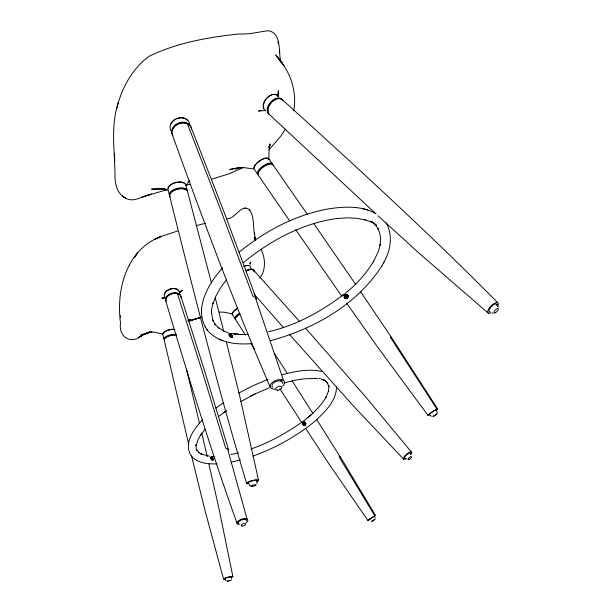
<?xml version="1.0" encoding="UTF-8"?>
<svg xmlns="http://www.w3.org/2000/svg" width="612" height="612" viewBox="0 0 612 612"><rect width="100%" height="100%" fill="white"/><g stroke="black" fill="none" stroke-linecap="round" stroke-linejoin="round"><path stroke-width="0.92" d="M211.454 313.176L211.477 309.917L213.183 302.764L212.869 303.789L215.937 296.093L220.305 288.198L226.639 279.493M210.735 457.394L210.727 457.898A2.693 1.339 53.6 0 0 211.285 459.13L212.272 460.048A2.471 1.232 53.5 0 0 213.114 460.109L213.313 459.069A2.333 1.163 53.5 0 0 212.831 458.006L212.287 457.524M268.867 158.309L269.119 148.41L270.053 143.881L269.005 147.836L270.236 144.524L268.844 146.666M344.327 296.2L344.296 296.95A2.838 2.44 -66.2 0 0 344.984 298.12L346.262 298.342A2.601 2.234 -66.2 0 0 347.371 297.463L347.677 296.017A2.838 2.44 -66.4 0 0 346.981 294.839L345.711 294.632A2.601 2.234 -66.3 0 0 344.602 295.504M256.933 483.526L257.04 480.703M302.726 423.389L302.703 424.093A2.616 2.226 -82.1 0 0 303.3 425.263L304.003 425.577M304.738 422.066L303.98 422.02A2.394 2.043 -82.1 0 0 302.978 422.754L302.863 424.124A2.616 2.226 -82 0 0 303.468 425.286M231.558 579.151L231.665 576.864M347.111 295.367L346.315 296.529L346.897 297.646L346.514 296.636L347.111 295.367L346.071 296.109L345.39 295.076L345.076 295.321L346.01 296.56L344.885 297.577L346.201 296.881L346.629 297.815L345.902 296.858L344.885 297.577M250.002 263.81L250.224 262.12L250.247 264.384M277.626 96.597L278.422 90.698L278.2 95.541M435.629 414.982L436.914 413.942L437.19 412.396L436.333 409.703L437.565 408.87L391.382 337.266L360.59 291.71M252.129 343.615C236.607 344.831 218.316 343.148 207.552 330.419C192.749 310.016 208.118 283.869 222.569 267.888M281 62.194C277.947 52.165 282.3 33.331 268.408 30.707C258.845 31.778 249.321 34.593 239.499 33.943C208.822 37.125 177.281 42.656 149.359 56.128L149.068 56.319C130.257 70.005 119.684 92.336 115.255 114.719C111.858 134.395 114.742 154.431 114.995 174.244C114.704 183.179 116.693 193.438 125.269 197.974C133.623 203.329 143.093 195.542 151.455 194.111L141.655 197.309M293.691 110.841C296.981 93.567 291.48 74.779 280.602 61.162L283.945 65.561L275.821 54.896L280.227 61.246M116.532 109.02L118.254 102.747M344.395 296.3L344.717 295.489A3.006 2.586 -66.3 0 1 345.994 294.479L346.767 294.441M302.894 423.42L303.147 422.777M230.043 334.213L230.426 333.984L232.047 335.751L230.77 335.881L232.047 335.751M210.704 457.248A2.471 1.232 53.6 0 1 211.545 457.317L211.691 458.564L211.561 457.294L212.815 458.778L212.922 458.38M212.242 458.281L211.897 458.579L211.767 457.309M371.186 221.536L371.262 221.972M229.844 335.085L230.701 335.047L230.342 335.468L229.844 335.085L231.795 336.73L231.26 335.59M230.013 335.43L229.921 334.894M383.548 262.9C390.433 251.004 393.432 235.299 386.111 222.867M211.339 458.258L211.415 458.671L211.966 458.266M177.671 230.999L161.713 236.232L154.4 239.399L161.553 236.308C126.646 248.9 115.875 289.629 120.533 323.029C118.238 336.921 131.075 345.007 141.854 335.544L138.794 337.143L149.55 332.033L145.396 333.769L147.798 332.76M186.469 185.038L189.621 180.234M304.539 424.965C304.439 422.295 305.013 426.289 304.019 424.07L303.085 424.315C305.097 424.101 302.412 421.324 304.378 423.588L304.96 422.938L304.156 423.473L303.636 422.578M270.573 340.662C314.055 328.996 357.01 304.623 381.789 266.021M381.368 266.763L383.984 262.12M180.471 292.322L181.527 290.455L179.851 292.689M129.3 265.662L129.813 264.789M213.305 459.497L213.137 459.78A2.142 1.063 53.5 0 1 212.41 459.727L211.553 458.931A2.333 1.163 53.6 0 1 211.071 457.86L211.247 457.149A2.142 1.063 53.6 0 1 211.974 457.21M285.475 129.178L280.388 136.66L269.15 149.649M259.855 278.253C266.021 269.838 265.524 258.44 261.117 249.359M232.392 336.699L232.185 336.952A2.7 1.109 50.3 0 1 231.282 336.722L230.204 335.667A2.945 1.209 50.4 0 1 229.577 334.404L229.775 333.693A2.7 1.109 50.4 0 1 230.678 333.93L231.757 334.978A2.953 1.209 50.3 0 1 232.376 336.233L231.864 337.625A3.121 1.278 50.3 0 1 230.823 337.357L229.577 336.141A3.404 1.392 50.4 0 1 228.857 334.688L229.079 333.854M205.119 429.196L200.239 435.645L200.69 434.941L197.913 439.898L196.008 445.735L196.001 444.771L196.245 448.542L196.72 450.256L196.452 449.33L199.007 452.826L198.319 452.199L201.731 454.349L200.927 453.959L209.503 456.231M202.58 419.786C194.295 428.706 183.432 442.537 190.753 455.053C196.59 463.315 207.774 464.141 217.061 463.896M346.071 296.109L347.096 295.527M280.747 380.985L281.925 379.8L283.578 380.565A7.604 4.253 -20.7 0 1 282.668 386.073M304.516 423.864L304.96 422.938M244.899 519.389L245.749 518.616L247.026 518.984A5.653 2.593 -18.4 0 1 246.116 522.656M231.038 335.139L230.594 335.537L231.879 335.407M344.694 297.256L345.65 296.43M243.239 262.747C270.244 240.57 302.374 223.135 337.373 218.461L336.554 218.56L346.874 217.841L356.567 218.316L365.356 219.884L364.316 219.578L370.727 221.758M305.648 428.438L328.896 463.789L367.812 520.368L375.485 515.434L340.226 456.644M374.246 516.283L375.125 518.142M375.485 515.434L374.368 516.268M239.108 252.213C265.134 230.877 296.001 214.491 329.386 208.768C344.9 206.42 362.036 205.655 376.074 213.749M304.34 423.833L305.105 423.213M345.076 295.321L346.323 296.315M218.476 416.619L226.203 410.904M343.898 294.418L342.253 295.688L344.112 294.265C321.53 311.248 296.269 325.462 268.492 331.696M344.839 293.661L347.685 291.404L347.379 291.656C357.729 283.027 366.733 272.761 373.702 261.209L373.274 261.944L378.568 251.065L380.274 244.211L380.083 245.236L380.626 238.757L379.922 233.883L377.971 228.49L378.453 229.561L375.439 224.91L376.158 225.774L372.632 222.217L376.411 225.155L373.121 222.967M215.906 408.166L223.808 402.451M303.521 420.957L310.919 415.043L308.134 417.415C315.234 411.501 321.698 404.639 326.357 396.622L325.974 397.326L328.675 390.678L328.499 391.542L328.851 385.713L328.935 386.646L327.229 382.737L327.795 383.51L325.423 380.924L326.165 381.505L323.044 379.555L325.462 380.779L321.338 379.325M180.571 291.794L182.774 290.218L180.517 291.587M302.756 421.515C286.852 432.845 269.624 442.507 251.15 448.94M226.264 410.859L223.648 412.702L225.79 411.203M370.421 518.571L368.791 519.733L369.311 519.489M373.993 516.306L375.37 515.449M371.293 517.943L373.856 516.321M370.673 518.716L371.997 517.859M434.933 415.456L432.906 416.573L436.914 413.942M370.023 519.068L367.812 520.368M303.085 424.315L304.133 423.764M303.231 424.59L304.271 424.039L304.585 424.873M238.695 393.111L251.563 386.34L268.102 379.318M240.761 401.579L255.143 393.899L269.272 387.817M213.053 458.671L212.027 458.87L212.616 459.635L212.142 458.648L211.477 458.549M250.354 396.278L255.105 393.921M243.018 167.711L229.102 173.77L212.058 179.094M188.611 320.237L190.332 319.464L187.869 320.55M188.19 181.756L189.797 181.053M239.384 167.39L235.345 169.042L239.514 167.359M145.656 333.517L140.882 335.391L149.963 331.979M226.96 218.828C235.712 219.004 240.86 203.215 249.444 209.748C254.546 216.778 252.833 226.478 254.577 234.541L254.34 232.552L255.625 240.378L254.187 237.341L255.372 239.69M252.932 456.093C275.446 448.076 296.667 436.203 315.172 421.056C324.85 411.96 336.47 401.051 336.501 386.776M146.704 333.135L141.334 334.902L151.975 332.01M146.1 195.855L166.487 189.835M201.302 317.223L188.863 321.002M201.363 317.2L193.82 319.563L201.096 317.314M429.708 414.615A5.837 0.528 -33.5 0 1 429.578 413.727A5.837 0.528 -33.5 0 1 436.968 409.053L437.565 408.87A5.837 0.528 -33.5 0 1 435.951 410.522M188.389 321.208L194.96 319.212L188.955 320.963M284.014 382.867L296.147 379.968L304.164 378.797L315.341 378.407L314.537 378.315L318.01 378.759M281.803 374.842C294.762 371.408 308.609 368.5 321.943 371.53M196.2 225.629L205.425 223.258M240.47 459.949L231.948 461.961M238.611 452.826L230.9 454.601M185.757 185.329L190.286 184.311M163.794 297.815L161.935 298.212L164.383 297.845M260.972 110.504L258.448 111.032L265.256 110.535M238.359 167.772L229.722 169.509L241.824 167.367M151.554 331.964L149.741 332.224L154.369 332.094L162.585 334.106M186.928 123.655L187.333 123.609L219.364 206.412L252.825 296.04L255.204 297.333L283.578 380.565M241.074 167.405L237.716 167.795L243.599 167.573L253.62 168.981M391.382 337.266L390.372 337.327L436.968 409.053M345.673 298.725L346.438 298.687A2.999 2.578 -66.2 0 0 347.731 297.677L348.075 296.001A3.274 2.815 -66.4 0 0 347.279 294.647M160.688 188.787L151.485 189.131L163.993 188.833M248.495 334.542L240.508 334.565L233.853 334.022L241.365 334.596L230.456 333.395M212.823 459.635L212.418 458.671M211.867 456.399L213.948 456.422M219.341 312.051L224.046 312.197L232.047 313.872M303.843 425.547L304.592 425.592A2.394 2.043 -82 0 0 305.595 424.866L305.878 423.519A2.609 2.226 -82.1 0 0 305.273 422.349L304.569 422.035M161.469 188.71L157.261 188.504L165.194 189.131L161.614 188.787L167.527 190.148M492.201 313.099L492.912 313.16M165.546 297.914L162.425 297.531L164.475 297.807M177.411 293.584L201.685 369.533L225.706 448.214L227.557 448.879L247.026 518.984M245.022 207.881L245.611 208.019M367.873 209.908L362.396 208.593M228.299 332.859L223.349 330.801L218.033 327.405L218.897 328.101L214.758 323.893L215.409 324.842L212.632 319.839L212.984 320.94L211.431 312.036M230.097 335.238L230.923 335.506M218.928 339.14L222.883 340.7M211.278 458.38L211.691 458.564M248.112 482.845L249.719 485.53L251.142 486.349M212.418 457.539L211.775 457.141A2.471 1.232 53.6 0 0 210.933 457.08L210.505 458.074A2.693 1.339 53.6 0 0 211.056 459.306L212.043 460.216A2.471 1.232 53.5 0 0 212.892 460.285L213.091 459.459A2.7 1.346 53.6 0 0 212.8 458.702M249.444 209.748L249.841 210.054M429.211 414.538L431.307 416.252M230.127 334.129L231.367 335.345M488.238 313.153L418.86 252.97L378.025 215.784M281.841 99.213C355.136 165.6 428.132 232.384 497.747 302.657M375.21 213.221L269.846 114.941A9.914 6.342 -49.4 0 1 271.552 102.288A9.914 6.342 -49.4 0 1 283.295 100.888M370.558 221.23L371.193 221.85A3.374 0.773 50.2 0 0 372.088 222.332L372.065 221.643M370.306 221.315L370.857 221.85A2.915 0.666 50.2 0 0 371.629 222.271L371.614 221.674M403.545 459.122L353.644 406.223L289.231 334.206M253.965 270.519L299.735 321.66M305.457 328.055L365.272 396.423L411.639 452.276M212.066 457.692L212.532 458.235M254.057 294.043L283.578 327.749M427.987 415.372L377.581 347.042L346.576 303.078M341.672 296.086L295.581 229.515M268.599 158.562L272.042 163.511M307.453 214.483L272.554 164.253L271.942 164.161A8.591 3.381 -35.4 0 0 263.611 166.41A8.591 3.381 -35.4 0 0 257.95 173.678M313.459 223.12L355.832 284.702M345.275 295.497L346.01 296.56M289.66 220.878L258.425 175.353A9.042 3.557 -35.4 0 1 263.787 166.617A9.042 3.557 -35.4 0 1 273.113 165.37M205.127 326.846L205.777 327.803M206.91 329.47L207.552 330.419M302.03 422.923L279.875 388.834M274.49 353.552L287.411 373.542M292.054 380.74L312.893 413.483M232.17 314.247L234.878 318.477M235.276 319.104L245.534 335.139M251.172 343.952L254.76 349.559M316.917 419.863L339.966 456.521L339.056 456.835L374.804 515.755M280.671 61.904L278.315 57.872L279.164 59.502M224.688 578.646L225.813 580.62M496.952 304.569L498.39 307.132M230.166 333.915L230.701 335.047M303.391 422.754L303.835 423.711M270.19 387.036C234.297 304.156 202.909 219.448 172.255 134.525A10.09 7.941 -20.6 0 1 180.188 123.188A10.09 7.941 -20.6 0 1 191.556 129.484M191.227 127.663L223.418 210.337L256.527 299.299M255.625 240.378L254.424 237.035L255.418 239.797L255.097 237.632L255.64 240.034M237.158 523.574C210.811 450.409 188.198 375.998 165.913 301.517A7.948 5.194 -17 0 1 172.546 293.607A7.948 5.194 -17 0 1 181.091 297.876M180.823 296.078L204.89 371.805L228.62 450.011M246.575 483.212C217.841 388.138 193.621 291.809 169.509 195.488M223.487 578.952L204.829 509.827L191.441 455.542M211.431 282.935L187.685 192.091A9.287 4.682 -13.9 0 0 176.937 189.338A9.287 4.682 -13.9 0 0 170.113 197.003M169.294 194.639L167.856 188.947A9.264 4.728 -13.9 0 1 176.822 182.399A9.264 4.728 -13.9 0 1 185.979 185.581L187.463 191.242A9.287 4.689 -13.9 0 0 176.723 188.488A9.287 4.689 -13.9 0 0 169.899 196.161M215.225 297.593L223.709 331.276M278.483 43.651L278.039 41.861L278.246 42.71M226.448 342.238L239.368 394.541L258.578 480.336M188.779 444.595L164.123 339.729A7.451 2.716 -13.4 0 1 168.399 336.256A7.451 2.716 -13.4 0 1 176.333 335.116M186.476 369.12L199.413 422.923M201.731 432.959L207.223 456.69M208.899 464.041L218.53 506.507L232.866 576.558M279.5 49.924L279.806 52.066M114.49 153.543L114.758 160.834M120.487 315.647L120.556 317.337M232.086 336.791L232.101 337.327M201.432 308.425L201.447 309.557M201.47 311.982L201.486 313.13M248.977 483.266A4.621 0.956 -14.9 0 1 249.344 481.904A4.621 0.956 -14.9 0 1 255.074 480.313A4.621 0.956 -14.9 0 1 256.665 481.131M169.861 194.976A8.82 4.452 -13.9 0 1 176.914 189.139A8.82 4.452 -13.9 0 1 186.599 190.294M168.208 188.435A8.797 4.498 -13.9 0 1 175.231 182.567A8.797 4.498 -13.9 0 1 184.893 183.768M272.692 387.266A5.661 3.167 -20.7 0 1 276.295 381.406A5.661 3.167 -20.7 0 1 282.66 383.609M172.898 135.489A10.083 7.941 -20.6 0 1 177.732 123.326A10.083 7.941 -20.6 0 1 190.967 127.005M171.888 131.764A10.029 7.941 -20.6 0 1 177.151 118.46A10.029 7.941 -20.6 0 1 189.559 125.368M173.058 128.673A9.578 7.543 -20.6 0 1 180.693 123.134A9.578 7.543 -20.6 0 1 189.238 125.253M170.534 125.391A9.524 7.543 -20.6 0 1 175.636 119.195M176.378 118.827A9.524 7.543 -20.6 0 1 187.272 120.197M490.311 311.89A5.301 2.012 -45 0 1 489.569 309.052A5.301 2.012 -45 0 1 494.481 304.309A5.301 2.012 -45 0 1 496.898 305.526M269.257 114.39A9.907 6.35 -49.4 0 1 270.948 101.737A9.907 6.35 -49.4 0 1 282.698 100.337M265.31 110.688A9.869 6.365 -49.5 0 1 266.954 98.05A9.869 6.365 -49.5 0 1 278.69 96.688M268.431 112.723A9.417 6.028 -49.4 0 1 269.479 104.874A9.417 6.028 -49.4 0 1 276.616 98.945M277.488 98.731A9.417 6.028 -49.4 0 1 281.237 99.335M263.894 108.469A9.371 6.051 -49.5 0 1 266.87 98.027A9.371 6.051 -49.5 0 1 276.632 95.135M429.662 414.393A4.345 0.398 -33.5 0 1 430.389 413.322A4.345 0.398 -33.5 0 1 435.063 410.262A4.345 0.398 -33.5 0 1 435.935 410.285M269.173 159.686A9.019 3.611 -35.4 0 0 259.825 160.88A9.019 3.611 -35.4 0 0 254.523 169.662L257.92 174.619A9.042 3.565 -35.4 0 1 263.275 165.875A9.042 3.565 -35.4 0 1 272.6 164.628M254.034 167.971A8.568 3.435 -35.4 0 1 260.903 159.885A8.568 3.435 -35.4 0 1 268.53 159.548M232.384 336.546A3.412 1.4 50.3 0 0 231.657 335.101L230.418 333.892A3.121 1.278 50.3 0 0 229.378 333.617L229.148 334.443A3.404 1.392 50.4 0 0 229.867 335.896L231.122 337.113A3.121 1.278 50.3 0 0 232.162 337.38M231.711 335.912A3.404 1.4 50.3 0 1 231.879 336.256M345.16 298.511A3.274 2.815 -66.1 0 1 344.365 297.157M372.433 222.049A3.374 0.773 50.3 0 1 371.935 221.842M247.738 483.778A6.212 1.285 -14.9 0 1 248.74 481.721A6.212 1.285 -14.9 0 1 256.986 479.747A6.212 1.285 -14.9 0 1 256.902 481.59M274.964 389.178A7.604 4.253 -20.7 0 1 270.963 383.808A7.604 4.253 -20.7 0 1 281.925 379.8M490.985 312.709A7.13 2.708 -45 0 1 488.101 310.024A7.13 2.708 -45 0 1 495.559 302.818A7.13 2.708 -45 0 1 497.541 306.382M225.423 578.745A3.611 0.428 -14.8 0 1 225.889 578.011A3.611 0.428 -14.8 0 1 230.678 576.787A3.611 0.428 -14.8 0 1 230.755 577.384M174.994 329.524A7.436 2.746 -13.4 0 0 167.076 330.633A7.436 2.746 -13.4 0 0 162.815 334.137L163.955 339.002A7.451 2.716 -13.4 0 1 168.621 335.384A7.451 2.716 -13.4 0 1 176.746 334.504M164.406 339.293A7.076 2.578 -13.4 0 1 168.835 335.85A7.076 2.578 -13.4 0 1 176.554 335.016M163.098 333.701A7.061 2.616 -13.4 0 1 166.426 330.664A7.061 2.616 -13.4 0 1 173.357 329.21M239.055 523.581A4.208 1.928 -18.4 0 1 241.564 519.886A4.208 1.928 -18.4 0 1 246.445 520.85M165.73 300.897A7.948 5.202 -17 0 1 171.031 293.385A7.948 5.202 -17 0 1 180.632 295.466M165.668 298.22A7.918 5.21 -16.9 0 1 169.746 289.247A7.918 5.21 -16.9 0 1 179.584 293.148M166.196 301.073A7.551 4.934 -17 0 1 170.037 294.456A7.551 4.934 -17 0 1 179.247 294.51M164.475 294.617A7.52 4.95 -16.9 0 1 171.016 288.81A7.52 4.95 -16.9 0 1 178.849 291.182M405.764 458.373A3.947 1.346 -41.2 0 1 404.983 456.613A3.947 1.346 -41.2 0 1 409.122 453.117A3.947 1.346 -41.2 0 1 410.361 454.479M246.078 270.611A7.719 4.33 -41.6 0 1 254.011 271.506M243.737 266.679A7.696 4.353 -41.6 0 1 250.935 268.071M246.384 271.085A7.336 4.116 -41.6 0 1 250.568 269.448M252.274 269.64A7.336 4.116 -41.6 0 1 253.437 270.504M244.976 265.968A7.306 4.131 -41.6 0 1 248.732 265.677M232.721 314.752A7.229 2.096 -32.7 0 1 236.775 309.045M235.421 318.974A7.237 2.058 -32.7 0 1 239.506 313.29M235.391 318.607A6.877 1.951 -32.7 0 1 239.789 313.688M232.805 314.224A6.862 1.989 -32.7 0 1 238.014 307.951M212.762 458.059A2.7 1.346 53.6 0 1 213.32 459.283M305.113 422.326A2.616 2.226 -82.1 0 1 305.709 423.489L305.434 424.835A2.394 2.043 -82 0 1 304.432 425.569M303.483 422.425A2.394 2.043 -82.1 0 1 304.141 422.051M303.024 422.869A2.073 1.767 -82.2 0 1 303.889 422.234L304.868 422.502A2.264 1.928 -82.1 0 1 305.396 423.512L305.151 424.674A2.073 1.767 -82 0 1 304.286 425.309L303.307 425.042A2.264 1.928 -82 0 1 302.787 424.032M320.267 378.606A2.624 0.956 52.4 0 1 319.839 378.583M319.915 378.537A2.272 0.826 52.4 0 1 319.533 378.514M225.675 578.906A4.85 0.581 -14.8 0 1 224.367 578.394A4.85 0.581 -14.8 0 1 231.137 576.512A4.85 0.581 -14.8 0 1 231.634 577.254M239.17 524.606A5.653 2.593 -18.4 0 1 238.129 521.08A5.653 2.593 -18.4 0 1 245.749 518.616M406.429 458.725A5.309 1.805 -41.2 0 1 403.66 457.707A5.309 1.805 -41.2 0 1 409.214 452.413A5.309 1.805 -41.2 0 1 411.318 454.066M246.537 271.131A7.726 4.33 -41.6 0 1 254.47 272.019M235.827 319.602A7.237 2.058 -32.7 0 1 239.919 313.925M348.266 296.086L347.922 297.753A2.999 2.578 -66.2 0 1 346.629 298.763L344.969 298.434A3.274 2.815 -66.2 0 1 344.181 297.08L344.525 295.405A3.006 2.586 -66.3 0 1 345.803 294.403L347.471 294.724A3.274 2.815 -66.4 0 1 348.266 296.086M137.593 253.047L134.257 257.53L137.593 253.047M227.098 581.216L230.869 580.337L227.098 581.216M371.821 521.355L374.881 519.412L371.821 521.355M125.269 197.974L122.721 196.131L125.269 197.974M252.152 486.395A2.601 0.528 -14.9 0 0 256.068 484.987A2.601 0.528 -14.9 0 0 252.458 485.377A2.601 0.528 -14.9 0 0 252.152 486.395M277.749 390.196A3.182 1.767 -20.7 0 0 281.75 387.105A3.182 1.767 -20.7 0 0 276.769 387.289A3.182 1.767 -20.7 0 0 277.749 390.196M495.223 312.786A2.983 1.125 -45 0 0 498.306 308.892A2.983 1.125 -45 0 0 494.695 310.636A2.983 1.125 -45 0 0 495.223 312.786M242.038 526.006A2.364 1.079 -18.5 0 0 245.672 524.323A2.364 1.079 -18.5 0 0 242.551 523.948A2.364 1.079 -18.5 0 0 242.038 526.006M409.267 459.413A2.219 0.75 -41.2 0 0 411.455 456.713A2.219 0.75 -41.2 0 0 408.564 458.312A2.219 0.75 -41.2 0 0 409.267 459.413"/></g></svg>
